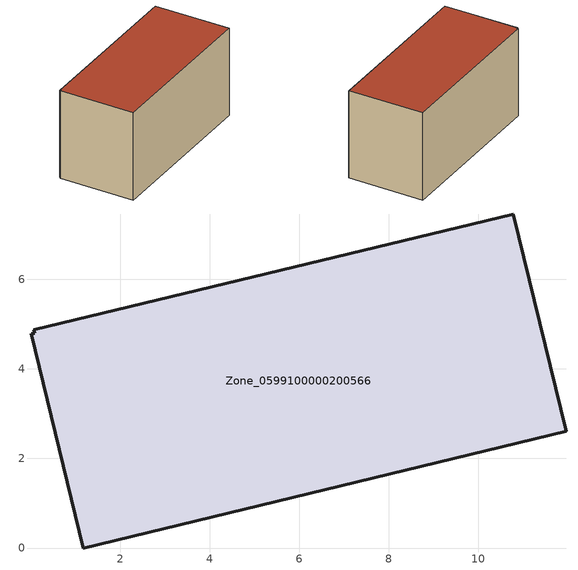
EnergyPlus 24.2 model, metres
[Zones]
Zone_0599100000200566
 floor ground (C_G): 11.96,2.61 1.18,0 0.02,4.78 0.09,4.8 0.07,4.88 10.78,7.46 z0
 wall outside (C_F): 11.96,2.61 10.78,7.46 0.07,4.88 0.09,4.8 0.02,4.78 1.18,0 11.96,2.61 z0:5.94
 roof outside (C_R): 1.18,0 11.96,2.61 10.78,7.46 0.07,4.88 0.09,4.8 0.02,4.78 z5.94
[BUILDING]
Pand.0599100000200566: North Axis=0; Terrain=City; Loads Convergence Tolerance Value=0.04; Temperature Convergence Tolerance Value=0.4; Solar Distribution=FullExterior; Maximum Number of Warmup Days=25; Minimum Number of Warmup Days=1
[Site:Location]
Rotterdam.The.Hague.AP_ZH_NLD Design_Conditions: Latitude=51.96; Longitude=4.45; Time Zone=1; Elevation=-4.5
[SITE:GROUNDTEMPERATURE:BUILDINGSURFACE]
18, 18, 18, 18, 18, 18, 18, 18, 18, 18, 18, 18
[MATERIAL] Thermal Absorptance=0.9; Solar Absorptance=0.7; Visible Absorptance=0.7
Name | Roughness | Thickness | Conductivity | Density | Specific Heat
G.TC.1975-1991 | MediumSmooth | 0.15 | 0.288461 | 540 | 1210
F.TC.1975-1991 | Rough | 0.3 | 0.230769 | 1920 | 840
R.TC.1975-1991 | MediumRough | 0.2 | 0.153846 | 1500 | 1000
[CONSTRUCTION]
C_G: G.TC.1975-1991
C_F: F.TC.1975-1991
C_R: R.TC.1975-1991
[ZONE]
Zone_0599100000200566: Type=1; Multiplier=1; Ceiling Height=Autocalculate; Volume=Autocalculate; Floor Area=autocalculate; Part of Total Floor Area=Yes
[ZONEINFILTRATION:DESIGNFLOWRATE]
Infil_Zone_0599100000200566: Zone or ZoneList or Space or SpaceList=Zone_0599100000200566; Schedule=AlwaysOn; Design Flow Rate Calculation Method=Flow/Area; Flow Rate per Floor Area=0.003; Constant Term Coefficient=1; Temperature Term Coefficient=0; Velocity Term Coefficient=0; Velocity Squared Term Coefficient=0
[HVACTEMPLATE:ZONE:IDEALLOADSAIRSYSTEM]
Zone_0599100000200566: Maximum Heating Supply Air Temperature=50; Minimum Cooling Supply Air Temperature=13; Maximum Heating Supply Air Humidity Ratio=0.0156; Minimum Cooling Supply Air Humidity Ratio=0.0077; Heating Limit=NoLimit; Cooling Limit=NoLimit; Dehumidification Control Type=ConstantSensibleHeatRatio; Cooling Sensible Heat Ratio=0.7; Dehumidification Setpoint=60; Humidification Control Type=None; Humidification Setpoint=30; Outdoor Air Method=None; Outdoor Air Flow Rate per Person=0.00944; Outdoor Air Flow Rate per Zone Floor Area=0; Outdoor Air Flow Rate per Zone=0; Demand Controlled Ventilation Type=None; Outdoor Air Economizer Type=NoEconomizer; Heat Recovery Type=None; Sensible Heat Recovery Effectiveness=0.7; Latent Heat Recovery Effectiveness=0.65
[ZONECONTROL:THERMOSTAT]
ThermostatControl_Zone_0599100000200566: Zone or ZoneList=Zone_0599100000200566; Control Type Schedule=DualSetpointControlType; Control 1=Thermostat_Zone_0599100000200566; Temperature Difference Between Cutout And Setpoint=0
[THERMOSTATSETPOINT:DUALSETPOINT]
Thermostat_Zone_0599100000200566: Heating Setpoint Temperature Schedule=HeatingSetpoint_Zone_0599100000200566; Cooling Setpoint Temperature Schedule=CoolingSetpoint_Zone_0599100000200566
[SCHEDULE:COMPACT]
HeatingSetpoint_Zone_0599100000200566: Through: 12/31, For: AllDays, Until: 24:00, 21
CoolingSetpoint_Zone_0599100000200566: Through: 12/31, For: AllDays, Until: 24:00, 24
DualSetpointControlType: Through: 12/31, For: AllDays, Until: 24:00, 4
AlwaysOn: Through: 12/31, For: AllDays, Until: 24:00, 1
